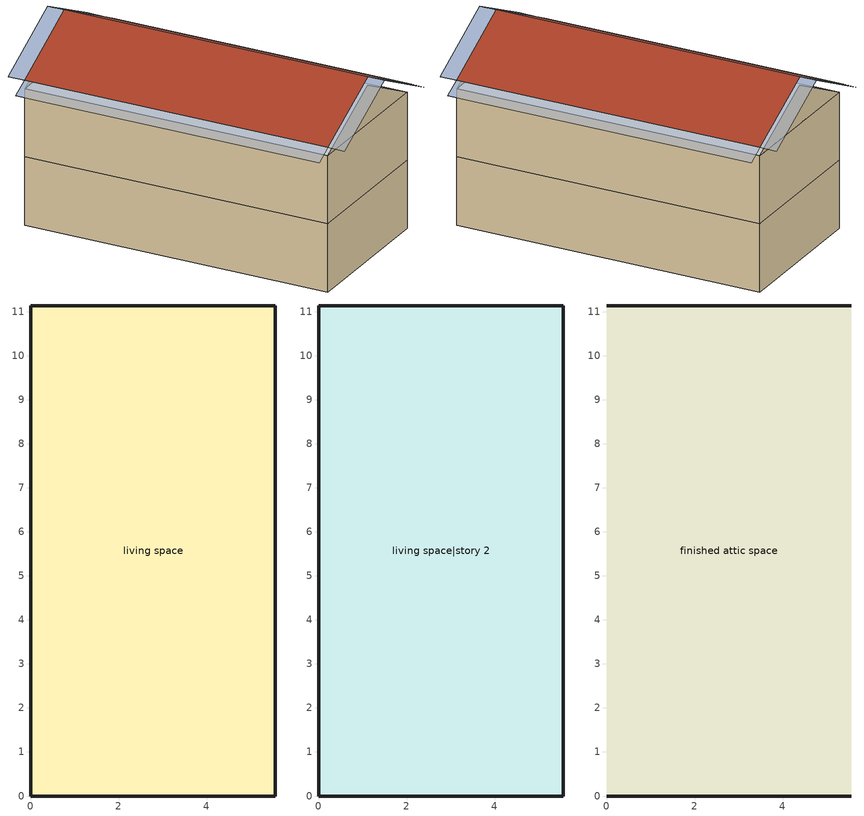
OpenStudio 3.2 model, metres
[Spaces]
living space
 floor foundation: 0,0 0,11.13 5.56,11.13 5.56,0 z0
 wall outside: 0,11.13 0,0 5.56,0 5.56,11.13 0,11.13 z0:2.44
living space|story 2
 floor to living space: 0,0 0,11.13 5.56,11.13 5.56,0 z2.44
 wall outside: 0,11.13 0,0 5.56,0 5.56,11.13 0,11.13 z2.44:4.88
finished attic space
 floor to living space|story 2: 0,11.13 5.56,11.13 5.56,0 0,0 z4.88
 wall outside: 2.78,0,6.27 0,0,4.88 5.56,0,4.88; 2.78,11.13,6.27 5.56,11.13,4.88 0,11.13,4.88
 roof outside: 2.78,11.13,6.57 2.78,0,6.57 5.56,0,5.18 5.56,11.13,5.18; 2.78,0,6.57 2.78,11.13,6.57 0,11.13,5.18 0,0,5.18
shading: 0,-0.61,5.18 2.78,-0.61,6.57 2.78,0,6.57 0,0,5.18; 2.78,11.74,6.57 0,11.74,5.18 0,11.13,5.18 2.78,11.13,6.57; -0.61,11.13,4.88 -0.61,0,4.88 0,0,5.18 0,11.13,5.18; 5.56,11.74,5.18 2.78,11.74,6.57 2.78,11.13,6.57 5.56,11.13,5.18; 2.78,-0.61,6.57 5.56,-0.61,5.18 5.56,0,5.18 2.78,0,6.57; 6.17,0,4.88 6.17,11.13,4.88 5.56,11.13,5.18 5.56,0,5.18
[Site]
Denver Intl Ap_CO_USA: Latitude {deg}=39.83; Longitude {deg}=-104.65; Time Zone {hr}=-7; Elevation {m}=1650
[ClimateZones]
Climate Zone Institution Name 1=Building America; Climate Zone Document Year 1=0; Climate Zone Value 1=Cold
[Site:WaterMainsTemperature]
Calculation Method=Correlation; Annual Average Outdoor Air Temperature {C}=10.8753; Maximum Difference In Monthly Average Outdoor Air Temperatures {deltaC}=23.1524
[Site:GroundTemperature:Deep]
10.8753, 10.8753, 10.8753, 10.8753, 10.8753, 10.8753, 10.8753, 10.8753, 10.8753, 10.8753, 10.8753, 10.8753
[Building]
Building 1: North Axis {deg}=0; Standards Number of Stories=3; Standards Number of Above Ground Stories=3; Standards Building Type=singlefamilydetached; Standards Number of Living Units=1
[ThermalZone]
living zone: Use Ideal Air Loads=No
[Sizing:Zone]
living zone: Zone Cooling Design Supply Air Temperature Input Method=SupplyAirTemperature; Zone Cooling Design Supply Air Temperature {C}=14; Zone Cooling Design Supply Air Temperature Difference {deltaC}=11.11; Zone Heating Design Supply Air Temperature Input Method=SupplyAirTemperature; Zone Heating Design Supply Air Temperature {C}=40; Zone Heating Design Supply Air Temperature Difference {deltaC}=11.11; Zone Cooling Design Supply Air Humidity Ratio {kg-H2O/kg-air}=0.0085; Zone Heating Design Supply Air Humidity Ratio {kg-H2O/kg-air}=0.008; Cooling Design Air Flow Method=DesignDay; Heating Design Air Flow Method=DesignDay; Account for Dedicated Outdoor Air System=No; Dedicated Outdoor Air System Control Strategy=NeutralSupplyAir; Dedicated Outdoor Air Low Setpoint Temperature for Design {C}=autosize; Dedicated Outdoor Air High Setpoint Temperature for Design {C}=autosize
[Space] Space Type=Space Type 1; Thermal Zone=living zone; Building Unit=unit 1
living space; living space|story 2; finished attic space
[SpaceType]
Space Type 1: Standards Space Type=living
[BuildingUnit]
unit 1: Building Unit Type=Residential
[External:File]
8760.csv: File=8760.csv
[People:Definition] Number of People Calculation Method=People; Number of People {people}=0.88; Fraction Radiant=0.319734; Sensible Heat Fraction=0.573; Carbon Dioxide Generation Rate {m3/s-W}=0; Enable ASHRAE 55 Comfort Warnings=No; Mean Radiant Temperature Calculation Type=ZoneAveraged
res occupants|living space; res occupants|living space|story 2; res occupants|finished attic space
[People] Number of People Schedule=occupants; Activity Level Schedule=res occupants activity schedule; Multiplier=1
Name | People Definition | Space or SpaceType
res occupants|living space | res occupants|living space | living space
res occupants|living space|story 2 | res occupants|living space|story 2 | living space|story 2
res occupants|finished attic space | res occupants|finished attic space | finished attic space
[Schedule:File]
occupants: External File=8760.csv; Column Number=1; Rows to Skip at Top=1; Number of Hours of Data=8760; Minutes per Item=60
[Schedule:Constant]
res occupants activity schedule: Value=112.539
